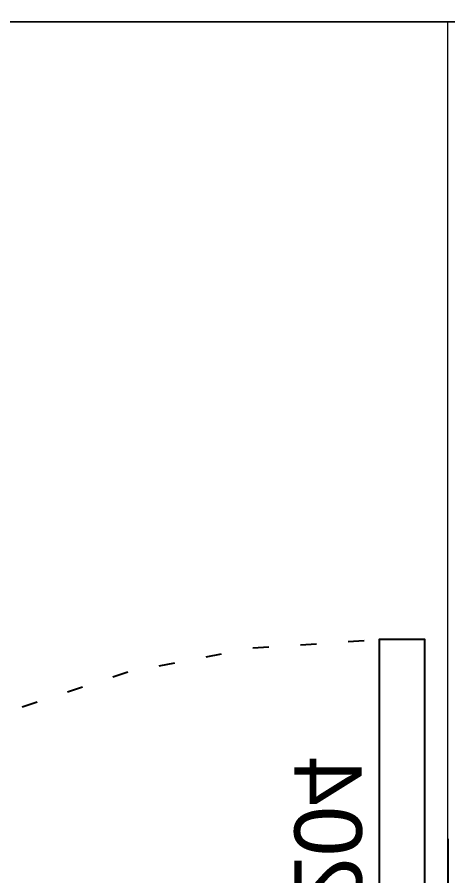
# Model space of a CAD drawing. Header units: centimetres. Extents: x -35664 to 50682, y -23001 to 23705.
# Drawn here: x 8855.2 to 8892.8, y 4559.9 to 4634.8 of the extents above; entities that cross this region are included whole.
import ezdxf

# ---------------------------------------------------------------- set-up
doc = ezdxf.new("R2010")
doc.units = ezdxf.units.CM
doc.linetypes.add('Style de ligne -18', pattern=[0.164042, 0.054681, -0.109361])
for name, color, linetype in [('B aménagement intérieur', 252, 'Continuous'), ('B Général', 252, 'Continuous'), ('C ANNOTATIONS-prestations', 252, 'Continuous'), ('D SURFACES-shab', 252, 'Continuous')]:
    doc.layers.add(name, color=color, linetype=linetype)
doc.styles.add('Eurostile', font='Eurosti.TTF')

# ---------------------------------------------------------------- blocks, each defined once
blk = doc.blocks.new('B 90.PP 80')
at = {"layer": 'B Général', "flags": 128}
blk.add_lwpolyline([(-43, 2.5), (-43, 85.5), (-39, 85.5), (-39, 2.5)], close=True, dxfattribs=at)
at = {"layer": 'B Général', "linetype": 'Style de ligne -18', "ltscale": 25.4, "flags": 128}
blk.add_lwpolyline([(46, 2.5), (45.273, 13.334), (43.104, 23.982), (39.53, 34.263), (34.612, 44), (28.435, 53.027), (21.104, 61.19), (12.745, 68.348), (3.5, 74.38), (-6.472, 79.182), (-17, 82.672), (-27.905, 84.79), (-39, 85.5)], dxfattribs=at)
at = {"layer": 'C ANNOTATIONS-prestations', "insert": (-37.498, 32.5), "char_height": 5.8825, "attachment_point": 1, "rotation": 90, "line_spacing_factor": 0.894142, "style": 'Eurostile'}
blk.add_mtext('PP 83 x 204', dxfattribs=at)
blk = doc.blocks.new('B 90.T2 BS104  (2D)')
at = {"layer": 'B Général', "linetype": 'Continuous'}
for p, q in [((100.082, 153.447), (148.111, 153.45)), ((144.61, 82.154), (144.61, -51.546)), ((144.61, 82.154), (144.61, 22.539))]:
    blk.add_line(p, q, dxfattribs=at)
at = {"layer": 'D SURFACES-shab', "lineweight": 18, "flags": 128}
blk.add_lwpolyline([(144.61, 16.539), (144.61, 153.446), (100.082, 153.446), (100.082, 220.457), (105.082, 220.457), (105.082, 160.453), (288.615, 160.453), (288.615, 402.457), (-295.696, 402.457), (-295.696, 16.539)], close=True, dxfattribs=at)
at = {"layer": 'B Général', "xscale": -1, "rotation": 0.003575057086152017}
blk.add_blockref('B 90.PP 80', (99.61, 14.036), dxfattribs=at)

msp = doc.modelspace()

# ---------------------------------------------------------------- block references
at = {"layer": 'B aménagement intérieur'}
msp.add_blockref('B 90.T2 BS104  (2D)', (8748.181, 4480.932), dxfattribs=at)

doc.saveas('drawing.dxf')
